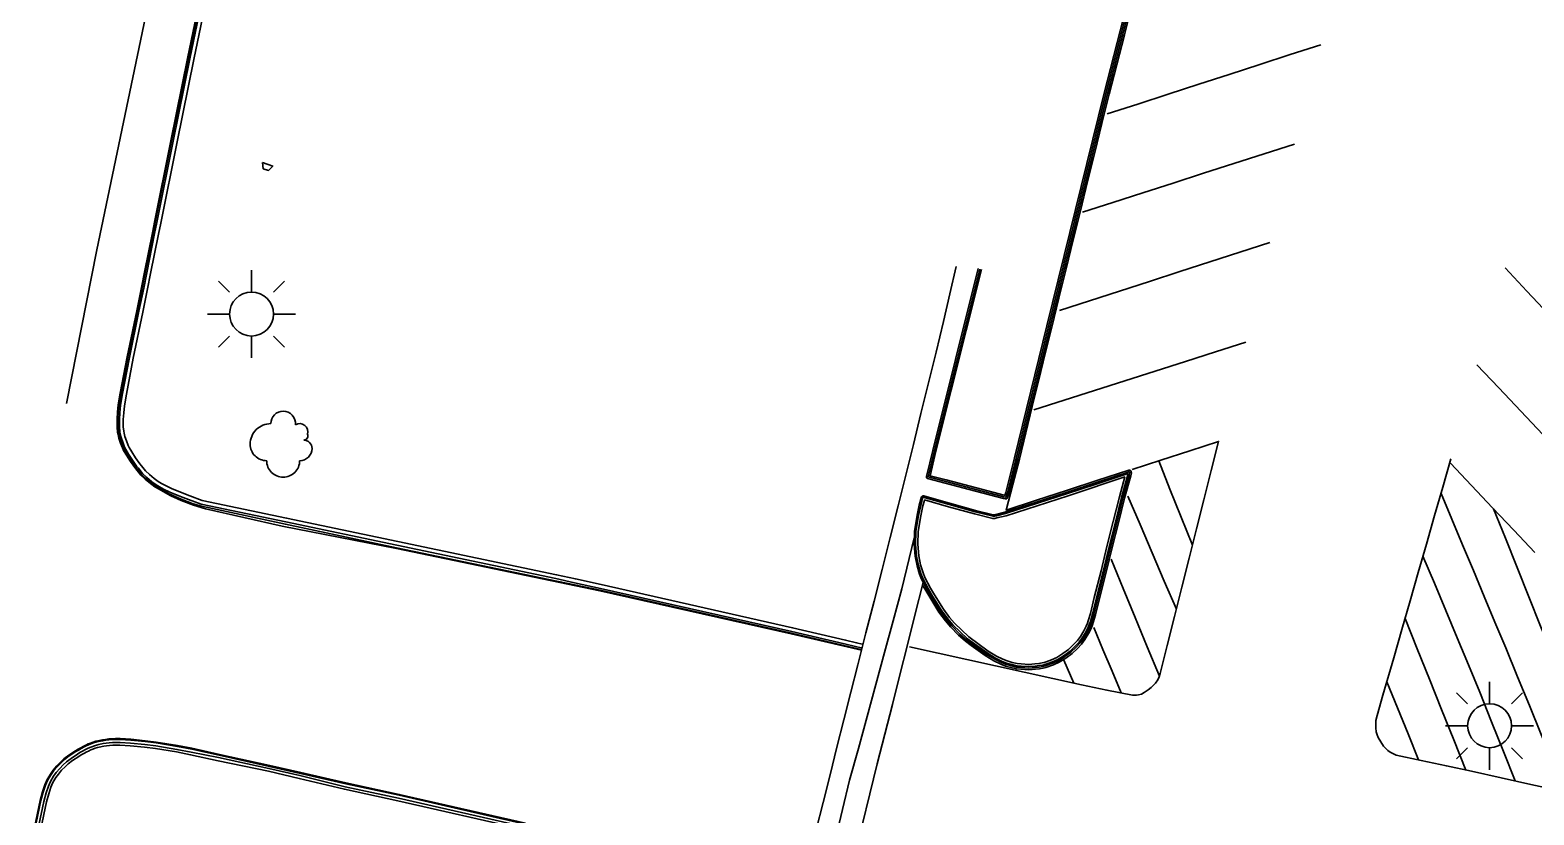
# Model space of a CAD drawing. Header units: metres. Extents: x 585772 to 587013, y 4140825 to 4141582.
# Drawn here: x 585783.52 to 585828.41, y 4140871.32 to 4140894.76 of the extents above; entities that cross this region are included whole.
import ezdxf

# ---------------------------------------------------------------- set-up
doc = ezdxf.new("R2010")
doc.units = ezdxf.units.M
doc.header["$MEASUREMENT"] = 0
for name, color, linetype, lineweight in [('BACK_OF_CURB', 5, 'Continuous', 30), ('BOTTOM_OF_CURB', 3, 'Continuous', 30), ('GUTTER', 30, 'Continuous', 30), ('LIGHT_POLE', 5, 'Continuous', 30), ('PAINT_STRIPE', 4, 'Continuous', 30), ('SHRUB', 14, 'Continuous', 30), ('SIGN_BOARD', 2, 'Continuous', 30), ('TOP_OF_CURB', 1, 'Continuous', 30)]:
    doc.layers.add(name, color=color, linetype=linetype, lineweight=lineweight)
for name, color, linetype, lineweight, true_color in [('GUTTER_BOTTOM', 254, 'Continuous', 30, 0xffc7d6), ('PARKING_PAINT_STRIPE', 254, 'Continuous', 30, 0xffbaf6), ('PAVED_PARKING', 191, 'Continuous', 30, 0xbaa8ff), ('PAVED_ROAD', 140, 'Continuous', 30, 0x38a9ff)]:
    doc.layers.add(name, color=color, linetype=linetype, lineweight=lineweight, true_color=true_color)

# ---------------------------------------------------------------- blocks, each defined once
blk = doc.blocks.new('SYM205')
at = {"color": 0, "linetype": 'ByBlock', "lineweight": -2}
for p, q in [((-0.25, 0.25), (-0.375, 0.375)), ((0, 0.25), (0, 0.5)), ((0.25, 0.25), (0.375, 0.375)), ((0.25, 0), (0.5, 0)), ((-0.25, -0.25), (-0.375, -0.375)), ((0, -0.25), (0, -0.5)), ((0.25, -0.25), (0.375, -0.375))]:
    blk.add_line(p, q, dxfattribs=at)
at = {"color": 0, "linetype": 'ByBlock', "lineweight": -2, "flags": 128}
blk.add_lwpolyline([(-0.5, 0), (-0.25, 0, 1), (0.25, 0, 1), (-0.25, 0)], format="xyb", dxfattribs=at)
blk = doc.blocks.new('SYM205_1')
at = {"layer": 'LIGHT_POLE', "xscale": 26.246667, "yscale": 26.246667, "zscale": 26.246667}
blk.add_blockref('SYM205', (0, 0), dxfattribs=at)
blk = doc.blocks.new('SYM003')
at = {"layer": 'LIGHT_POLE', "xscale": 0.5, "yscale": 0.5, "zscale": 0.5}
blk.add_blockref('SYM205_1', (0, 0), dxfattribs=at)
blk = doc.blocks.new('SYM231')
at = {"layer": 'SHRUB'}
for centre, radius, start, end in [((0.298974, 5.855085), 3.69093474259322, 89.999957, 180.000043), ((0.29898, 5.855085), 3.690934742593219, 354.734283, 90.000043), ((-3.391965, -0.296476), 6.151557904322032, 89.999957, 180.000043), ((5.220229, 3.394459), 2.460623161728813, 342.885514, 120.419776), ((6.45054, 2.164144), 1.230311580864406, 269.999957, 24.295265), ((6.450541, -1.526791), 2.460623161728813, 359.999957, 90.000043), ((-4.622277, -0.296484), 4.921246323457626, 179.999957, 270.000043), ((5.22023, -1.526796), 3.690934742593219, 269.999957, 4.3e-05), ((0.298973, -5.217734), 4.921246323457627, 179.999957, 270.000043), ((0.298981, -5.217734), 4.921246323457626, 269.999957, 4.3e-05)]:
    blk.add_arc(centre, radius, start, end, dxfattribs=at)
blk = doc.blocks.new('SYM006')
at = {"layer": 'SHRUB', "xscale": 0.5, "yscale": 0.5, "zscale": 0.5}
blk.add_blockref('SYM231', (0, 0), dxfattribs=at)
blk = doc.blocks.new('SYM207')
at = {"layer": 'SIGN_BOARD'}
blk.add_3dface([(-1.322683, 1.213682), (-1.067804, -0.602562), (0.487143, -1.125157), (1.787212, 0.168493)], dxfattribs=at)
blk = doc.blocks.new('SYM008')
at = {"layer": 'SIGN_BOARD', "xscale": 0.5, "yscale": 0.5, "zscale": 0.5}
blk.add_blockref('SYM207', (0, 0), dxfattribs=at)

msp = doc.modelspace()

# ---------------------------------------------------------------- linework, layer by layer
at = {"layer": 'BACK_OF_CURB'}
for points in [[(585811.916372, 4140887.609521, -18.370582), (585810.560979, 4140882.185242, -18.404613), (585810.387154, 4140881.451273, -18.41436), (585810.864327, 4140881.328797, -18.396648), (585811.766869, 4140881.08737, -18.367955), (585812.595154, 4140880.867195, -18.338), (585812.61193, 4140880.865648, -18.334495), (585812.644466, 4140880.955014, -18.334), (585812.903969, 4140881.980202, -18.327909), (585813.870657, 4140885.922095, -18.297489), (585815.582826, 4140892.874076, -18.240116), (585817.401899, 4140899.979396, -18.177774)], [(585789.551035, 4140899.395224, -17.916802), (585788.409516, 4140893.872829, -17.882789), (585787.908573, 4140891.416333, -17.871034), (585787.421207, 4140888.986717, -17.86008), (585787.356295, 4140888.66228, -17.845979), (585787.121314, 4140887.487811, -17.836467), (585787.029996, 4140887.031391, -17.828465), (585786.887592, 4140886.33748, -17.8321), (585786.604844, 4140884.959692, -17.845971), (585786.39908, 4140883.886678, -17.855211), (585786.338507, 4140883.539196, -17.857479), (585786.318321, 4140883.332197, -17.861), (585786.305654, 4140883.129428, -17.873745), (585786.305654, 4140882.913832, -17.8947), (585786.319849, 4140882.776549, -17.910806), (585786.331343, 4140882.716754, -17.917577), (585786.351545, 4140882.622423, -17.925694), (585786.397128, 4140882.492815, -17.93389), (585786.452165, 4140882.352658, -17.941006), (585786.480565, 4140882.291461, -17.944329), (585786.559124, 4140882.161289, -17.948337), (585786.673828, 4140881.981874, -17.96125), (585786.797209, 4140881.808056, -17.968748), (585786.847471, 4140881.74684, -17.96973), (585786.969031, 4140881.598788, -17.97036), (585787.085245, 4140881.487367, -17.968628), (585787.22867, 4140881.36367, -17.978803), (585787.350762, 4140881.277449, -17.982988), (585787.447853, 4140881.220589, -17.978936), (585787.561606, 4140881.158019, -17.981542), (585787.740656, 4140881.064972, -17.986664), (585788.060493, 4140880.94372, -17.99367), (585788.290208, 4140880.847521, -17.997481), (585788.658111, 4140880.714465, -18.004588), (585791.17926, 4140880.185991, -18.029618), (585794.495489, 4140879.49016, -18.110486), (585799.235736, 4140878.496274, -18.220908), (585799.800113, 4140878.370777, -18.234042), (585800.571057, 4140878.20035, -18.252), (585806.281306, 4140876.91383, -18.384598), (585807.862519, 4140876.541937, -18.418895), (585808.190821, 4140876.464722, -18.543252), (585808.358305, 4140876.42533, -18.580906)], [(585810.206653, 4140880.676913, -18.430528), (585810.22001, 4140880.728918, -18.427738), (585810.939455, 4140880.526544, -18.401266), (585811.709237, 4140880.31001, -18.339678), (585812.25584, 4140880.171947, -18.323407), (585812.318663, 4140880.171947, -18.322534), (585812.380317, 4140880.188978, -18.321919), (585812.651385, 4140880.257957, -18.315338), (585813.58248, 4140880.556669, -18.319686), (585814.51087, 4140880.854513, -18.3261), (585815.337322, 4140881.128453, -18.320223), (585815.419364, 4140881.155648, -18.32105), (585816.196917, 4140881.414062, -18.307397), (585816.036148, 4140880.818335, -18.323935), (585815.850753, 4140880.082683, -18.331768), (585815.661115, 4140879.342012, -18.355537), (585815.48847, 4140878.609212, -18.357279), (585815.286771, 4140877.81991, -18.368866), (585815.171132, 4140877.338369, -18.381865), (585815.104706, 4140877.12144, -18.382642), (585815.083068, 4140877.052024, -18.382642), (585815.043859, 4140876.960582, -18.377576), (585814.971596, 4140876.815496, -18.375784), (585814.872558, 4140876.650754, -18.375784), (585814.784183, 4140876.528673, -18.375203), (585814.669627, 4140876.407254, -18.377764), (585814.51937, 4140876.263252, -18.381412), (585814.349606, 4140876.140699, -18.383553), (585814.165817, 4140876.026725, -18.383223), (585814.008776, 4140875.955632, -18.384303), (585813.845354, 4140875.89655, -18.388116), (585813.794375, 4140875.879219, -18.388624), (585813.733227, 4140875.865282, -18.3876), (585813.626537, 4140875.847791, -18.391254), (585813.511574, 4140875.832983, -18.394749), (585813.332772, 4140875.819429, -18.393096), (585813.108133, 4140875.831085, -18.396378), (585812.986755, 4140875.843228, -18.399454), (585812.838786, 4140875.879363, -18.397016), (585812.688197, 4140875.921015, -18.399006), (585812.56134, 4140875.970916, -18.404176), (585812.36931, 4140876.065807, -18.398944), (585812.121307, 4140876.216719, -18.401756), (585811.541536, 4140876.637109, -18.396486), (585811.112795, 4140877.048436, -18.392327), (585810.9685, 4140877.218147, -18.393283), (585810.781587, 4140877.464928, -18.392736), (585810.517386, 4140877.893299, -18.39706), (585810.39409, 4140878.098109, -18.397365), (585810.22909, 4140878.41134, -18.400194), (585810.177301, 4140878.549502, -18.399843), (585810.102901, 4140878.787294, -18.400186), (585810.045542, 4140879.06097, -18.407633), (585810.018877, 4140879.403317, -18.431), (585810.027785, 4140879.782065, -18.43), (585810.10437, 4140880.255291, -18.431), (585810.170634, 4140880.547658, -18.43), (585810.206653, 4140880.676913, -18.430528)], [(585798.265443, 4140870.886117, -18.30081), (585794.500978, 4140871.743683, -18.173599), (585792.907606, 4140872.089106, -18.117962), (585791.556478, 4140872.412946, -18.039355), (585790.635507, 4140872.633373, -18.002269), (585789.133902, 4140872.941048, -17.952049), (585788.315014, 4140873.122229, -17.929119), (585787.893463, 4140873.202932, -17.927644), (585787.262614, 4140873.303609, -17.929672), (585786.941332, 4140873.345083, -17.930518), (585786.51134, 4140873.386798, -17.932411), (585786.207085, 4140873.409991, -17.918917), (585786.079496, 4140873.408959, -17.911819), (585785.989663, 4140873.403161, -17.910665), (585785.89197, 4140873.398402, -17.905811), (585785.805524, 4140873.386047, -17.902297), (585785.720702, 4140873.373429, -17.900374), (585785.59, 4140873.346779, -17.897671), (585785.531139, 4140873.333395, -17.893826), (585785.470777, 4140873.315407, -17.890026), (585785.394293, 4140873.28744, -17.885753), (585785.335216, 4140873.262699, -17.884594), (585785.267501, 4140873.232283, -17.880457), (585785.215043, 4140873.20537, -17.877899), (585785.130852, 4140873.158899, -17.872228), (585785.053154, 4140873.114899, -17.872041), (585784.982157, 4140873.073118, -17.867813), (585784.792934, 4140872.945466, -17.850403), (585784.6603, 4140872.846549, -17.846137), (585784.570984, 4140872.759609, -17.838274), (585784.465642, 4140872.656729, -17.832596), (585784.368794, 4140872.544692, -17.827416), (585784.294214, 4140872.436917, -17.818984), (585784.205773, 4140872.289449, -17.812477), (585784.143933, 4140872.149215, -17.806558), (585784.079038, 4140871.958772, -17.795), (585784.012599, 4140871.710624, -17.792), (585783.715049, 4140870.29276, -17.784171)]]:
    msp.add_polyline3d(points, dxfattribs=at)
at = {"layer": 'BOTTOM_OF_CURB'}
for points in [[(585811.819355, 4140887.633764, -18.474), (585810.463813, 4140882.208886, -18.544643), (585810.278435, 4140881.426135, -18.552), (585810.274513, 4140881.409632, -18.552), (585810.274513, 4140881.400172, -18.552), (585810.279671, 4140881.390711, -18.551), (585810.284829, 4140881.38211, -18.551), (585810.289987, 4140881.376949, -18.551), (585810.300303, 4140881.371789, -18.551), (585810.30976, 4140881.367488, -18.549), (585810.839011, 4140881.232053, -18.533049), (585811.741103, 4140880.990746, -18.50173), (585812.572647, 4140880.769705, -18.469907), (585812.633317, 4140880.757787, -18.468), (585812.649528, 4140880.757787, -18.468), (585812.656897, 4140880.757787, -18.468), (585812.66574, 4140880.760736, -18.468), (585812.674091, 4140880.765159, -18.468), (585812.679986, 4140880.770074, -18.467), (585812.685881, 4140880.776463, -18.467), (585812.740165, 4140880.925564, -18.464935), (585813.001003, 4140881.956023, -18.458099), (585813.967768, 4140885.898229, -18.426115), (585815.679815, 4140892.849717, -18.365886), (585817.498851, 4140899.954894, -18.30364)], [(585789.39064, 4140899.42876, -18.066802), (585788.249001, 4140893.905785, -18.028), (585787.747962, 4140891.448818, -18.008), (585787.260536, 4140889.018905, -17.984), (585787.195616, 4140888.694428, -17.983), (585786.960635, 4140887.519958, -17.977), (585786.869397, 4140887.063935, -17.977586), (585786.727074, 4140886.370421, -17.982845), (585786.444113, 4140884.991594, -17.992), (585786.237888, 4140883.916181, -18.000086), (585786.176017, 4140883.561249, -18.005), (585786.154954, 4140883.345261, -18.011), (585786.14179, 4140883.134541, -18.016), (585786.14179, 4140882.905383, -18.021), (585786.157587, 4140882.752611, -18.025), (585786.170751, 4140882.684127, -18.026), (585786.193501, 4140882.577903, -18.03), (585786.243524, 4140882.435667, -18.036), (585786.301446, 4140882.288162, -18.043), (585786.335673, 4140882.21441, -18.045), (585786.419924, 4140882.074808, -18.05), (585786.537907, 4140881.890264, -18.054), (585786.666916, 4140881.708518, -18.061), (585786.848581, 4140881.487262, -18.069), (585786.974956, 4140881.366098, -18.074), (585787.12766, 4140881.234397, -18.08), (585787.261935, 4140881.139573, -18.084), (585787.369881, 4140881.076357, -18.088), (585787.490991, 4140881.011482, -18.094), (585787.679091, 4140880.911245, -18.099451), (585788.030385, 4140880.747185, -18.106263), (585788.391378, 4140880.614678, -18.115449), (585788.638071, 4140880.5427, -18.124), (585788.831718, 4140880.504426, -18.130506), (585791.143544, 4140880.003708, -18.188222), (585794.461753, 4140879.300931, -18.265196), (585800.535643, 4140878.035292, -18.402), (585806.244558, 4140876.754138, -18.534598), (585808.320789, 4140876.265819, -18.585)], [(585798.302728, 4140871.051979, -18.457131), (585794.537867, 4140871.909634, -18.325446), (585792.944678, 4140872.255018, -18.258288), (585791.594038, 4140872.56583, -18.207615), (585790.672548, 4140872.771282, -18.152269), (585789.170808, 4140873.106993, -18.092106), (585788.349366, 4140873.288739, -18.062149), (585787.922848, 4140873.370394, -18.047348), (585787.286897, 4140873.471885, -18.027397), (585786.960427, 4140873.514029, -18.02), (585786.52601, 4140873.556173, -18.01), (585786.212868, 4140873.580044, -17.99874), (585786.073329, 4140873.578915, -18.001), (585785.980051, 4140873.572894, -17.999), (585785.875772, 4140873.567814, -17.998), (585785.780991, 4140873.554268, -17.996), (585785.691192, 4140873.54091, -17.993), (585785.554168, 4140873.512971, -17.991), (585785.487971, 4140873.497919, -17.989), (585785.417261, 4140873.476847, -17.987), (585785.332235, 4140873.445757, -17.982691), (585785.268146, 4140873.417422, -17.973647), (585785.193823, 4140873.385551, -17.967344), (585785.135149, 4140873.355448, -17.965396), (585785.047889, 4140873.307283, -17.964203), (585784.964886, 4140873.259148, -17.961329), (585784.891424, 4140873.216975, -17.963864), (585784.694526, 4140873.084146, -17.969), (585784.549721, 4140872.976152, -17.965), (585784.452306, 4140872.881328, -17.963), (585784.341728, 4140872.773334, -17.961), (585784.234205, 4140872.648948, -17.958), (585784.151271, 4140872.529101, -17.956), (585784.054514, 4140872.367768, -17.952), (585783.985403, 4140872.211045, -17.949), (585783.916291, 4140872.008227, -17.945), (585783.847179, 4140871.750095, -17.942), (585783.548368, 4140870.326221, -17.934171)]]:
    msp.add_polyline3d(points, dxfattribs=at)
msp.add_polyline3d([(585812.620991, 4140880.363729, -18.465338), (585813.548877, 4140880.661411, -18.446358), (585814.476763, 4140880.959093, -18.432916), (585815.384714, 4140881.260048, -18.447234), (585816.292666, 4140881.561003, -18.425), (585816.321161, 4140881.570223, -18.424), (585816.325675, 4140881.570223, -18.424), (585816.336761, 4140881.565307, -18.423), (585816.341183, 4140881.560884, -18.423), (585816.346096, 4140881.55351, -18.423), (585816.34757, 4140881.549087, -18.423), (585816.348553, 4140881.54368, -18.423), (585816.324459, 4140881.46448, -18.424534), (585816.142588, 4140880.790562, -18.434644), (585815.957367, 4140880.055601, -18.441138), (585815.767941, 4140879.315755, -18.450298), (585815.595301, 4140878.58298, -18.460361), (585815.393544, 4140877.793448, -18.467725), (585815.277301, 4140877.309395, -18.474), (585815.209805, 4140877.088969, -18.477), (585815.186399, 4140877.01388, -18.478), (585815.14372, 4140876.914349, -18.48), (585815.068117, 4140876.762555, -18.483), (585814.964415, 4140876.590054, -18.486), (585814.869096, 4140876.458382, -18.488), (585814.747737, 4140876.329752, -18.49), (585814.589958, 4140876.178542, -18.493), (585814.41086, 4140876.049251, -18.495), (585814.217705, 4140875.929468, -18.498), (585814.050222, 4140875.853648, -18.5), (585813.881761, 4140875.792744, -18.502), (585813.824382, 4140875.773237, -18.503), (585813.754367, 4140875.757279, -18.503), (585813.642466, 4140875.738934, -18.504), (585813.522765, 4140875.723516, -18.508363), (585813.334085, 4140875.709213, -18.5096), (585813.099803, 4140875.72137, -18.508), (585812.968142, 4140875.734541, -18.508), (585812.81107, 4140875.772899, -18.507), (585812.653306, 4140875.816536, -18.510373), (585812.516762, 4140875.870247, -18.51448), (585812.316252, 4140875.969328, -18.519), (585812.060828, 4140876.124755, -18.524592), (585811.636877, 4140876.419803, -18.530418), (585811.471215, 4140876.552361, -18.531893), (585811.270858, 4140876.722754, -18.537311), (585811.031727, 4140876.973965, -18.548411), (585810.882687, 4140877.149258, -18.554), (585810.690723, 4140877.402707, -18.565), (585810.42345, 4140877.836058, -18.58), (585810.29823, 4140878.044066, -18.5844), (585810.128528, 4140878.366223, -18.587), (585810.07323, 4140878.513747, -18.588), (585809.996331, 4140878.759524, -18.584), (585809.936425, 4140879.045352, -18.583), (585809.908776, 4140879.400331, -18.581), (585809.917993, 4140879.792192, -18.58), (585809.996331, 4140880.276255, -18.581), (585810.063949, 4140880.574596, -18.58), (585810.133165, 4140880.822978, -18.582), (585810.139184, 4140880.83201, -18.582), (585810.151222, 4140880.841042, -18.582), (585810.157241, 4140880.845558, -18.581), (585810.169278, 4140880.847064, -18.581), (585810.18583, 4140880.848569, -18.579), (585810.200877, 4140880.848569, -18.579), (585810.969241, 4140880.632434, -18.551266), (585811.737604, 4140880.416299, -18.489678), (585812.269518, 4140880.281947, -18.473407), (585812.30375, 4140880.281947, -18.472534), (585812.352107, 4140880.295305, -18.471919)], close=True, dxfattribs=at)
at = {"layer": 'GUTTER'}
for points in [[(585806.98234, 4140870.876466, -18.668), (585807.190448, 4140871.698509, -18.661), (585807.398555, 4140872.520552, -18.65), (585807.606663, 4140873.342595, -18.63725), (585807.814771, 4140874.164638, -18.6275), (585808.022879, 4140874.98668, -18.617), (585808.230986, 4140875.808723, -18.606357), (585808.471993, 4140876.757141, -18.599), (585808.713, 4140877.705559, -18.59525), (585808.954007, 4140878.653977, -18.59), (585809.195013, 4140879.602395, -18.58), (585809.43602, 4140880.550813, -18.573566), (585809.661232, 4140881.468768, -18.571), (585809.886444, 4140882.386723, -18.565), (585810.111656, 4140883.304678, -18.555), (585810.336867, 4140884.222633, -18.542626), (585810.562079, 4140885.140588, -18.526994), (585810.787291, 4140886.058543, -18.510757), (585810.973305, 4140886.878567, -18.493247), (585811.159319, 4140887.698591, -18.472)], [(585810.182809, 4140878.263178, -18.586168), (585809.933642, 4140877.28771, -18.6035), (585809.708953, 4140876.399191, -18.608), (585809.484264, 4140875.510672, -18.6155), (585809.259576, 4140874.622153, -18.628), (585809.034887, 4140873.733633, -18.644), (585808.810198, 4140872.845114, -18.657), (585808.585509, 4140871.956595, -18.666), (585808.353558, 4140871.017663, -18.671), (585808.121607, 4140870.078731, -18.678), (585807.889656, 4140869.139798, -18.680375), (585807.657705, 4140868.200866, -18.6795), (585807.425754, 4140867.261934, -18.6755), (585807.193803, 4140866.323002, -18.673), (585806.93132, 4140865.257504, -18.668497)]]:
    msp.add_polyline3d(points, dxfattribs=at)
at = {"layer": 'GUTTER_BOTTOM'}
msp.add_polyline3d([(585805.905366, 4140863.87603, -18.663551), (585806.298712, 4140865.383383, -18.690036), (585806.509447, 4140866.255145, -18.69806), (585806.720182, 4140867.126907, -18.705536), (585806.930917, 4140867.998669, -18.71), (585807.141653, 4140868.870431, -18.711), (585807.352388, 4140869.742192, -18.71), (585807.563123, 4140870.613954, -18.704), (585807.773859, 4140871.485716, -18.695), (585807.984594, 4140872.357478, -18.684), (585808.244037, 4140873.310477, -18.674), (585808.50348, 4140874.263476, -18.666), (585808.762923, 4140875.216475, -18.656), (585809.022366, 4140876.169475, -18.647), (585809.281809, 4140877.122474, -18.636), (585809.541252, 4140878.075473, -18.622), (585809.913327, 4140879.593805, -18.580506)], dxfattribs=at)
at = {"layer": 'PAINT_STRIPE'}
msp.add_polyline3d([(585795.686585, 4140933.843428, -18.303), (585794.526976, 4140929.170216, -18.271438), (585792.100633, 4140918.994795, -18.206895), (585789.543896, 4140907.453089, -18.134705), (585787.530216, 4140897.824356, -18.078045), (585785.516537, 4140888.195622, -18.026035), (585784.6068, 4140883.611761, -18.005)], dxfattribs=at)
at = {"layer": 'PARKING_PAINT_STRIPE', "extrusion": (-0.3086996265831379, 0.9511595768046568, 4.665067439e-07), "elevation": 3757808.242209, "flags": 128}
msp.add_lwpolyline([(-1835502.776409, -20.097043), (-1835501.819413, -20.103043), (-1835500.862417, -20.109043), (-1835499.905421, -20.116043), (-1835498.948425, -20.120043), (-1835497.991429, -20.128043), (-1835497.034432, -20.135043), (-1835496.077436, -20.139043)], dxfattribs=at)
at = {"layer": 'PARKING_PAINT_STRIPE', "extrusion": (0.3054576178285751, -0.9522056730089836, 2.63436656e-08), "elevation": -3764036.667383, "flags": 128}
msp.add_lwpolyline([(1822689.138176, -18.261841), (1822688.187959, -18.266841), (1822687.237741, -18.271841), (1822686.287524, -18.279841), (1822685.337306, -18.288841), (1822684.387089, -18.297841), (1822683.436871, -18.304841), (1822682.486654, -18.312841)], dxfattribs=at)
at = {"layer": 'PARKING_PAINT_STRIPE', "extrusion": (0.3080281250990585, -0.9513772512247486, 2.32155782e-08), "elevation": -3759097.839676, "flags": 128}
msp.add_lwpolyline([(1832846.415302, -18.30073), (1832845.472714, -18.30673), (1832844.530125, -18.31173), (1832843.587537, -18.31873), (1832842.644948, -18.32673), (1832841.70236, -18.33773), (1832840.759771, -18.34573), (1832839.817183, -18.35273)], dxfattribs=at)
at = {"layer": 'PARKING_PAINT_STRIPE', "extrusion": (0.7285637164891461, 0.6849780368854943, 1.329706017e-07), "elevation": 3263229.792275, "flags": 128}
msp.add_lwpolyline([(2615608.129805, -18.715914), (2615609.084737, -18.718914), (2615610.03967, -18.720914), (2615610.994602, -18.725914), (2615611.949534, -18.730914), (2615612.904466, -18.733914), (2615613.859399, -18.738914), (2615614.814331, -18.742914), (2615615.769263, -18.744914), (2615616.724196, -18.746914), (2615617.679128, -18.745914), (2615618.63406, -18.748914), (2615619.588992, -18.754914), (2615620.543925, -18.759914), (2615621.498857, -18.762914)], dxfattribs=at)
at = {"layer": 'PARKING_PAINT_STRIPE', "extrusion": (0.3049010319259827, -0.9523840405689663, 2.54305787e-08), "elevation": -3765096.141842, "flags": 128}
msp.add_lwpolyline([(1820485.683449, -18.319251), (1820484.73426, -18.328251), (1820483.785071, -18.338251), (1820482.835881, -18.348001), (1820481.886692, -18.355251), (1820480.937503, -18.358251), (1820479.988313, -18.360251), (1820479.039124, -18.362251)], dxfattribs=at)
at = {"layer": 'PARKING_PAINT_STRIPE', "extrusion": (0.7264676298838529, 0.6872006859214688, 2.22254209e-08), "elevation": 3271202.988655, "flags": 128}
msp.add_lwpolyline([(2605638.226999, -18.422704), (2605637.27231, -18.414704), (2605636.317621, -18.408704), (2605635.362932, -18.407704), (2605634.408242, -18.409704), (2605633.453553, -18.408704), (2605632.498864, -18.405704), (2605631.544175, -18.402704), (2605630.589486, -18.395704), (2605629.634797, -18.390704), (2605628.680108, -18.386704), (2605627.725419, -18.381704), (2605626.77073, -18.377704), (2605625.816041, -18.378704), (2605624.861352, -18.381704)], dxfattribs=at)
at = {"layer": 'PARKING_PAINT_STRIPE', "extrusion": (0.9281111773775018, 0.3723031593029149, 1.255314559e-07), "elevation": 2085366.909216, "flags": 128}
msp.add_lwpolyline([(3625097.171673, -18.723779), (3625096.267933, -18.727779), (3625095.364193, -18.732779), (3625094.460453, -18.736779)], dxfattribs=at)
at = {"layer": 'PARKING_PAINT_STRIPE', "extrusion": (0.9190384199919819, 0.3941679623950179, 3.13584342e-08), "elevation": 2170590.23901, "flags": 128}
msp.add_lwpolyline([(3574714.896753, -18.571066), (3574715.815394, -18.562066), (3574716.734035, -18.552066), (3574717.652675, -18.544066), (3574718.571316, -18.537066)], dxfattribs=at)
at = {"layer": 'PARKING_PAINT_STRIPE', "extrusion": (0.9283246451816417, 0.3717705651989929, 1.11154095e-08), "elevation": 2083295.301695, "flags": 128}
msp.add_lwpolyline([(3626288.075769, -18.388157), (3626287.131986, -18.386157), (3626286.188204, -18.385157), (3626285.244421, -18.388157), (3626284.300638, -18.391157), (3626283.356855, -18.397157), (3626282.413072, -18.403157), (3626281.46929, -18.407157), (3626280.525507, -18.411157), (3626279.581724, -18.418157), (3626278.637941, -18.425157)], dxfattribs=at)
at = {"layer": 'PARKING_PAINT_STRIPE', "extrusion": (-0.9241751113607625, -0.3819690609739506, 2.20340499e-08), "elevation": -2123084.016776, "flags": 128}
msp.add_lwpolyline([(-3603133.765057, -18.45322), (-3603132.822189, -18.46122), (-3603131.879321, -18.46922), (-3603130.936453, -18.47522), (-3603129.993584, -18.48122)], dxfattribs=at)
at = {"layer": 'PARKING_PAINT_STRIPE', "extrusion": (0.9278867869163274, 0.3728620531323711, 8.12774823e-08), "elevation": 2087554.838503, "flags": 128}
msp.add_lwpolyline([(3623828.604191, -18.587671), (3623829.579162, -18.587671), (3623830.554134, -18.591671), (3623831.529105, -18.596171), (3623832.504076, -18.596296), (3623833.479047, -18.593671)], dxfattribs=at)
at = {"layer": 'PARKING_PAINT_STRIPE', "extrusion": (0.0056540355918122, -0.0007067548519122, 0.9999837660577826), "elevation": 367.109846, "flags": 128}
msp.add_lwpolyline([(585806.012705, 4140878.209916), (585806.285203, 4140877.560051), (585806.557701, 4140876.910187), (585806.830199, 4140876.260322)], dxfattribs=at)
at = {"layer": 'PARKING_PAINT_STRIPE', "extrusion": (0.0053803594900827, -0.0122997608309865, 0.999909879746799), "elevation": -47798.420063, "flags": 128}
msp.add_lwpolyline([(585805.999137, 4140601.246184), (585806.297683, 4140600.563755)], dxfattribs=at)
at = {"layer": 'PARKING_PAINT_STRIPE', "extrusion": (0.9261411338114388, 0.3771771470575015, 1.624009861e-07), "elevation": 2104399.250013, "flags": 128}
msp.add_lwpolyline([(3614075.513358, -18.784757), (3614074.674066, -18.783757), (3614073.834774, -18.783757), (3614072.995482, -18.781757)], dxfattribs=at)
at = {"layer": 'PARKING_PAINT_STRIPE'}
for points in [[(585816.415511, 4140881.635188, -18.455), (585817.275042, 4140881.914649, -18.453), (585818.134574, 4140882.194111, -18.451), (585818.994105, 4140882.473572, -18.451522), (585818.775641, 4140881.602899, -18.45638), (585818.557176, 4140880.732227, -18.464), (585818.338712, 4140879.861554, -18.471), (585818.120248, 4140878.990882, -18.481), (585817.901783, 4140878.120209, -18.494), (585817.683319, 4140877.249536, -18.507), (585817.464854, 4140876.378864, -18.518), (585817.249529, 4140875.545844, -18.525), (585817.220939, 4140875.449502, -18.526), (585817.178808, 4140875.359181, -18.526), (585817.117115, 4140875.259828, -18.527), (585817.065955, 4140875.205636, -18.528), (585816.986205, 4140875.130368, -18.529), (585816.894418, 4140875.056606, -18.529), (585816.777051, 4140874.982844, -18.53), (585816.691283, 4140874.933168, -18.531), (585816.605515, 4140874.907577, -18.532), (585816.544668, 4140874.899486, -18.532), (585816.427301, 4140874.89798, -18.532), (585815.663993, 4140875.053078, -18.535), (585814.900684, 4140875.208176, -18.537), (585814.045166, 4140875.398015, -18.537519), (585813.189648, 4140875.587854, -18.542785), (585812.33413, 4140875.777694, -18.552797), (585811.478612, 4140875.967533, -18.563667), (585810.623094, 4140876.157372, -18.579205), (585809.767576, 4140876.347212, -18.599)], [(585825.930923, 4140881.9576, -18.366), (585825.687093, 4140881.108734, -18.374), (585825.443263, 4140880.259869, -18.384), (585825.199432, 4140879.411003, -18.394), (585824.955602, 4140878.562138, -18.403), (585824.711772, 4140877.713272, -18.412), (585824.467941, 4140876.864406, -18.421), (585824.224111, 4140876.015541, -18.432), (585823.89871, 4140874.895061, -18.445), (585823.72408, 4140874.291916, -18.452), (585823.68722, 4140874.141778, -18.453), (585823.684587, 4140874.054856, -18.453), (585823.68722, 4140873.92579, -18.454), (585823.700384, 4140873.804626, -18.454), (585823.726713, 4140873.712436, -18.454), (585823.763572, 4140873.63605, -18.454), (585823.837086, 4140873.504515, -18.454), (585823.913438, 4140873.380717, -18.454), (585823.995055, 4140873.293795, -18.453), (585824.047712, 4140873.251651, -18.453), (585824.116165, 4140873.201605, -18.452), (585824.292565, 4140873.112049, -18.451), (585825.043853, 4140872.950277, -18.44), (585825.795141, 4140872.788505, -18.428), (585826.546429, 4140872.626734, -18.420744), (585827.429667, 4140872.430638, -18.417436), (585828.312905, 4140872.234542, -18.417), (585829.196143, 4140872.038446, -18.4145)], [(585828.434432, 4140879.160068, -18.35625), (585827.804263, 4140879.827531, -18.3585), (585827.174094, 4140880.494994, -18.365), (585826.543926, 4140881.162457, -18.369), (585825.913757, 4140881.82992, -18.369)], [(585829.330197, 4140872.008684, -18.417), (585828.977514, 4140872.869201, -18.407), (585828.624831, 4140873.729719, -18.396), (585828.272148, 4140874.590236, -18.389), (585827.919465, 4140875.450753, -18.383), (585827.566782, 4140876.311271, -18.377), (585827.244713, 4140877.080257, -18.376), (585826.922645, 4140877.849243, -18.38), (585826.600576, 4140878.618229, -18.38475), (585826.278508, 4140879.387215, -18.385687), (585825.956439, 4140880.156201, -18.384), (585825.63437, 4140880.925187, -18.379)], [(585825.096594, 4140879.052983, -18.4), (585825.435211, 4140878.240614, -18.4), (585825.773828, 4140877.428245, -18.401), (585826.112445, 4140876.615877, -18.4), (585826.451062, 4140875.803508, -18.4), (585826.789679, 4140874.991139, -18.396), (585827.142357, 4140874.106701, -18.396), (585827.495036, 4140873.222262, -18.401), (585827.847714, 4140872.337823, -18.409)]]:
    msp.add_polyline3d(points, dxfattribs=at)
at = {"layer": 'PAVED_PARKING'}
msp.add_polyline3d([(585816.410441, 4140895.501952, -18.363), (585816.183064, 4140894.613814, -18.375), (585815.955686, 4140893.725676, -18.38225), (585815.728309, 4140892.837538, -18.386), (585815.514311, 4140891.968633, -18.388), (585815.300313, 4140891.099728, -18.394), (585815.086314, 4140890.230822, -18.403), (585814.872316, 4140889.361917, -18.414), (585814.658318, 4140888.493012, -18.424), (585814.444319, 4140887.624106, -18.432), (585814.230321, 4140886.755201, -18.439), (585814.016323, 4140885.886296, -18.443), (585813.822962, 4140885.097823, -18.449), (585813.629601, 4140884.309351, -18.453), (585813.436241, 4140883.520879, -18.461), (585813.24288, 4140882.732406, -18.46475), (585813.04952, 4140881.943934, -18.466), (585812.851605, 4140881.185331, -18.463), (585812.653691, 4140880.426729, -18.462), (585813.557475, 4140880.716679, -18.457), (585814.461259, 4140881.00663, -18.454214), (585815.387266, 4140881.313426, -18.455824), (585816.313273, 4140881.620223, -18.462), (585816.336263, 4140881.620223, -18.462), (585816.365541, 4140881.607241, -18.463), (585816.380045, 4140881.59273, -18.463), (585816.391416, 4140881.575667, -18.463), (585816.399912, 4140881.540709, -18.463), (585816.372525, 4140881.450687, -18.464), (585816.19097, 4140880.777938, -18.47), (585816.003734, 4140880.040879, -18.476), (585815.816498, 4140879.303821, -18.487), (585815.643861, 4140878.571056, -18.501), (585815.442077, 4140877.781421, -18.514), (585815.32556, 4140877.296225, -18.518), (585815.233367, 4140876.996543, -18.521), (585815.189112, 4140876.893334, -18.522), (585815.11199, 4140876.73849, -18.523), (585815.006168, 4140876.562464, -18.524), (585814.907693, 4140876.426432, -18.526), (585814.783242, 4140876.294524, -18.527), (585814.622044, 4140876.140037, -18.528), (585814.438703, 4140876.007683, -18.528), (585814.24129, 4140875.88526, -18.53), (585814.069061, 4140875.807291, -18.531), (585813.838021, 4140875.725063, -18.533), (585813.763976, 4140875.708187, -18.533), (585813.649706, 4140875.689453, -18.534), (585813.527852, 4140875.673758, -18.535), (585813.334681, 4140875.659115, -18.537), (585813.096017, 4140875.671499, -18.538), (585812.959681, 4140875.685138, -18.538), (585812.798472, 4140875.724506, -18.538), (585812.637446, 4140875.769045, -18.539), (585812.496499, 4140875.824488, -18.539), (585812.292134, 4140875.925474, -18.54), (585812.033526, 4140876.082839, -18.54), (585811.606944, 4140876.379719, -18.544), (585811.439392, 4140876.513788, -18.546), (585811.236459, 4140876.686373, -18.55), (585810.994544, 4140876.940508, -18.559), (585810.843681, 4140877.117945, -18.566), (585810.649422, 4140877.374424, -18.572603), (585810.254657, 4140878.0195, -18.581), (585810.163486, 4140878.187531, -18.582)], dxfattribs=at)
at = {"layer": 'PAVED_ROAD'}
for points in [[(585789.368426, 4140899.433405, -18.073), (585788.226771, 4140893.910349, -18.038), (585787.725718, 4140891.453317, -18.022), (585787.238284, 4140889.023363, -18.003), (585787.173363, 4140888.69888, -18.002), (585786.938382, 4140887.524411, -17.995), (585786.847155, 4140887.068443, -17.994), (585786.704844, 4140886.374983, -17.993), (585786.421852, 4140884.996012, -17.997613), (585786.215564, 4140883.920267, -18.005275), (585786.153513, 4140883.564303, -18.01), (585786.132329, 4140883.34707, -18.016), (585786.119096, 4140883.135249, -18.022), (585786.119096, 4140882.904213, -18.027), (585786.135115, 4140882.749296, -18.031), (585786.14851, 4140882.679608, -18.033), (585786.171612, 4140882.571737, -18.037), (585786.222251, 4140882.427752, -18.042), (585786.280573, 4140882.27923, -18.048), (585786.315607, 4140882.203739, -18.051), (585786.400645, 4140882.062831, -18.055), (585786.519083, 4140881.877576, -18.061), (585786.648871, 4140881.694732, -18.067), (585786.831899, 4140881.471816, -18.074), (585786.959682, 4140881.349302, -18.079), (585787.113671, 4140881.216494, -18.084), (585787.249633, 4140881.120479, -18.089), (585787.35923, 4140881.056295, -18.092), (585787.490958, 4140880.978247, -18.096), (585787.721122, 4140880.848688, -18.102), (585788.032078, 4140880.709502, -18.111), (585788.39702, 4140880.571029, -18.118), (585788.755988, 4140880.46116, -18.129), (585791.051648, 4140879.946542, -18.187487), (585794.457046, 4140879.282638, -18.268131), (585800.530837, 4140878.013112, -18.407154), (585806.239476, 4140876.73202, -18.539395), (585808.340646, 4140876.240258, -18.59)], [(585798.308315, 4140871.076836, -18.431856), (585794.543396, 4140871.934504, -18.304456), (585792.950234, 4140872.279882, -18.248487), (585791.599666, 4140872.590677, -18.196993), (585790.678099, 4140872.796147, -18.158971), (585789.176339, 4140873.131863, -18.095952), (585788.354514, 4140873.313693, -18.065), (585787.927252, 4140873.39549, -18.052), (585787.290536, 4140873.497103, -18.031), (585786.963288, 4140873.539348, -18.024), (585786.528209, 4140873.581556, -18.014), (585786.213735, 4140873.605528, -18.007), (585786.072404, 4140873.604385, -18.004), (585785.978611, 4140873.598331, -18.002), (585785.873345, 4140873.593203, -18), (585785.777314, 4140873.579478, -17.999), (585785.68677, 4140873.566009, -17.995), (585785.548798, 4140873.537877, -17.993), (585785.481502, 4140873.522575, -17.991), (585785.409241, 4140873.501041, -17.988), (585785.322934, 4140873.469482, -17.986), (585785.257401, 4140873.442037, -17.983), (585785.182782, 4140873.40852, -17.981), (585785.123175, 4140873.377939, -17.98), (585785.035456, 4140873.329521, -17.978), (585784.955414, 4140873.284194, -17.976), (585784.877827, 4140873.238534, -17.974), (585784.679779, 4140873.104929, -17.97), (585784.533149, 4140872.995574, -17.967), (585784.434521, 4140872.899569, -17.964), (585784.323157, 4140872.790809, -17.962), (585784.214035, 4140872.664572, -17.959), (585784.129849, 4140872.542916, -17.957), (585784.031846, 4140872.379505, -17.953), (585783.961645, 4140872.220311, -17.949), (585783.891901, 4140872.015638, -17.945), (585783.822389, 4140871.75601, -17.942), (585783.523388, 4140870.331235, -17.935925)]]:
    msp.add_polyline3d(points, dxfattribs=at)
at = {"layer": 'TOP_OF_CURB'}
for points in [[(585811.867864, 4140887.621643, -18.370582), (585810.512396, 4140882.197064, -18.404613), (585810.327085, 4140881.414666, -18.411981), (585810.851669, 4140881.280425, -18.396648), (585811.753986, 4140881.039058, -18.367955), (585812.5839, 4140880.81845, -18.338), (585812.638181, 4140880.807787, -18.337), (585812.644179, 4140880.808075, -18.335926), (585812.692315, 4140880.940289, -18.334), (585812.952486, 4140881.968112, -18.327909), (585813.919212, 4140885.910162, -18.297489), (585815.63132, 4140892.861896, -18.240116), (585817.450375, 4140899.967145, -18.177774)], [(585789.43599, 4140899.419278, -17.916802), (585788.294385, 4140893.896467, -17.882789), (585787.793373, 4140891.439633, -17.871034), (585787.305964, 4140889.009804, -17.86008), (585787.241047, 4140888.685338, -17.845979), (585787.006066, 4140887.510869, -17.836467), (585786.914805, 4140887.054734, -17.828465), (585786.77246, 4140886.361107, -17.8321), (585786.489558, 4140884.982574, -17.845971), (585786.283464, 4140883.907839, -17.855211), (585786.22196, 4140883.555014, -17.857479), (585786.201145, 4140883.341567, -17.861), (585786.188121, 4140883.133095, -17.873745), (585786.188121, 4140882.907772, -17.8947), (585786.203465, 4140882.759379, -17.910806), (585786.216157, 4140882.693352, -17.917577), (585786.238186, 4140882.59049, -17.925694), (585786.286954, 4140882.451825, -17.93389), (585786.344061, 4140882.306398, -17.941006), (585786.37664, 4140882.236196, -17.944329), (585786.459282, 4140882.09926, -17.948337), (585786.576338, 4140881.916166, -17.96125), (585786.703755, 4140881.736661, -17.968748), (585786.756634, 4140881.672258, -17.96973), (585786.882637, 4140881.518795, -17.97036), (585787.00614, 4140881.400385, -17.968628), (585787.15622, 4140881.270948, -17.978803), (585787.28705, 4140881.178557, -17.982988), (585787.389823, 4140881.11837, -17.978936), (585787.506177, 4140881.054368, -17.981542), (585787.692562, 4140880.95751, -17.986664), (585788.016949, 4140880.834533, -17.99367), (585788.247496, 4140880.737986, -17.997481), (585788.62591, 4140880.601128, -18.004588), (585791.155136, 4140880.070961, -18.029618), (585794.471362, 4140879.375131, -18.110486), (585799.21092, 4140878.381389, -18.220908), (585799.774673, 4140878.256031, -18.234042), (585800.545456, 4140878.085639, -18.252), (585806.254935, 4140876.799293, -18.384598), (585807.83561, 4140876.427526, -18.418895), (585808.163913, 4140876.350311, -18.543252), (585808.331397, 4140876.31092, -18.580906)], [(585810.141466, 4140880.694365, -18.430528), (585810.171826, 4140880.81257, -18.427738), (585810.957727, 4140880.591502, -18.401266), (585811.726639, 4140880.375213, -18.339678), (585812.264231, 4140880.239427, -18.323407), (585812.309514, 4140880.239427, -18.322534), (585812.363011, 4140880.254204, -18.321919), (585812.63274, 4140880.322842, -18.315338), (585813.561866, 4140880.620923, -18.319686), (585814.489947, 4140880.918668, -18.3261), (585815.31609, 4140881.192506, -18.320223), (585815.398107, 4140881.219692, -18.32105), (585816.294778, 4140881.517693, -18.307397), (585816.101443, 4140880.801298, -18.323935), (585815.916155, 4140880.06607, -18.331768), (585815.726647, 4140879.325905, -18.355537), (585815.554005, 4140878.59312, -18.357279), (585815.352271, 4140877.803677, -18.368866), (585815.236261, 4140877.320595, -18.381865), (585815.169179, 4140877.101521, -18.382642), (585815.146456, 4140877.028625, -18.382642), (585815.105119, 4140876.93222, -18.377576), (585815.030807, 4140876.783019, -18.375784), (585814.928908, 4140876.613518, -18.375784), (585814.836273, 4140876.485553, -18.375203), (585814.717544, 4140876.35971, -18.377764), (585814.562672, 4140876.211287, -18.381412), (585814.387182, 4140876.0846, -18.383553), (585814.197648, 4140875.967063, -18.383223), (585814.034201, 4140875.89307, -18.384303), (585813.867688, 4140875.83287, -18.388116), (585813.812783, 4140875.814204, -18.388624), (585813.746195, 4140875.799028, -18.3876), (585813.636309, 4140875.781013, -18.391254), (585813.518439, 4140875.765831, -18.394749), (585813.333577, 4140875.751817, -18.393096), (585813.103023, 4140875.76378, -18.396378), (585812.975337, 4140875.776554, -18.399454), (585812.821784, 4140875.814052, -18.397016), (585812.666793, 4140875.856922, -18.399006), (585812.533994, 4140875.909161, -18.404176), (585812.336761, 4140876.006622, -18.398944), (585812.083901, 4140876.160489, -18.401756), (585811.498168, 4140876.585203, -18.396486), (585811.063605, 4140877.002115, -18.392327), (585810.915858, 4140877.175887, -18.393283), (585810.725847, 4140877.426758, -18.392736), (585810.459761, 4140877.858185, -18.39706), (585810.335284, 4140878.064956, -18.397365), (585810.1674, 4140878.383663, -18.400194), (585810.113459, 4140878.527568, -18.399843), (585810.037526, 4140878.770259, -18.400186), (585809.978604, 4140879.051389, -18.407633), (585809.951336, 4140879.401485, -18.431), (585809.960433, 4140879.788277, -18.43), (585810.038094, 4140880.268151, -18.431), (585810.105188, 4140880.564183, -18.43), (585810.141466, 4140880.694365, -18.430528)], [(585798.282989, 4140870.96417, -18.30081), (585794.518338, 4140871.821777, -18.173599), (585792.925051, 4140872.167182, -18.117962), (585791.574153, 4140872.498126, -18.039355), (585790.652938, 4140872.713821, -18.002269), (585789.15127, 4140873.036942, -17.949942), (585788.33118, 4140873.200587, -17.929119), (585787.907292, 4140873.281737, -17.927644), (585787.274041, 4140873.382798, -17.929672), (585786.950318, 4140873.424587, -17.930518), (585786.518244, 4140873.466504, -17.932411), (585786.209807, 4140873.490016, -17.918917), (585786.076594, 4140873.488938, -17.911819), (585785.98514, 4140873.483035, -17.910665), (585785.884347, 4140873.478125, -17.905811), (585785.793979, 4140873.46521, -17.902297), (585785.706815, 4140873.452243, -17.900374), (585785.573138, 4140873.424987, -17.897671), (585785.510825, 4140873.410818, -17.893826), (585785.445593, 4140873.391379, -17.890026), (585785.365089, 4140873.361942, -17.885753), (585785.303369, 4140873.336094, -17.884594), (585785.232829, 4140873.304409, -17.880457), (585785.177446, 4140873.275995, -17.877899), (585785.091811, 4140873.228727, -17.872228), (585785.013153, 4140873.184184, -17.872041), (585784.939459, 4140873.140815, -17.867813), (585784.746624, 4140873.010727, -17.850403), (585784.608263, 4140872.907539, -17.846137), (585784.515136, 4140872.816888, -17.838274), (585784.407329, 4140872.711602, -17.832596), (585784.305458, 4140872.593753, -17.827416), (585784.226947, 4140872.480297, -17.818984), (585784.134592, 4140872.326305, -17.812477), (585784.06933, 4140872.178312, -17.806558), (585784.002451, 4140871.982045, -17.795), (585783.934754, 4140871.729199, -17.792), (585783.636611, 4140870.308506, -17.784171)]]:
    msp.add_polyline3d(points, dxfattribs=at)

# ---------------------------------------------------------------- block references
at = {"layer": 'LIGHT_POLE', "xscale": 0.2, "yscale": 0.2, "zscale": 0.2}
for p in [(585790.1337, 4140886.2779, -18.1672), (585827.085, 4140873.987, -18.3785)]:
    msp.add_blockref('SYM003', p, dxfattribs=at)
at = {"layer": 'SHRUB', "xscale": 0.2, "yscale": 0.2, "zscale": 0.2}
msp.add_blockref('SYM006', (585791.0472, 4140882.421, -18.618), dxfattribs=at)
at = {"layer": 'SIGN_BOARD', "xscale": 0.2, "yscale": 0.2, "zscale": 0.2}
msp.add_blockref('SYM008', (585790.59, 4140890.6781, -18.1339), dxfattribs=at)

doc.saveas('drawing.dxf')
